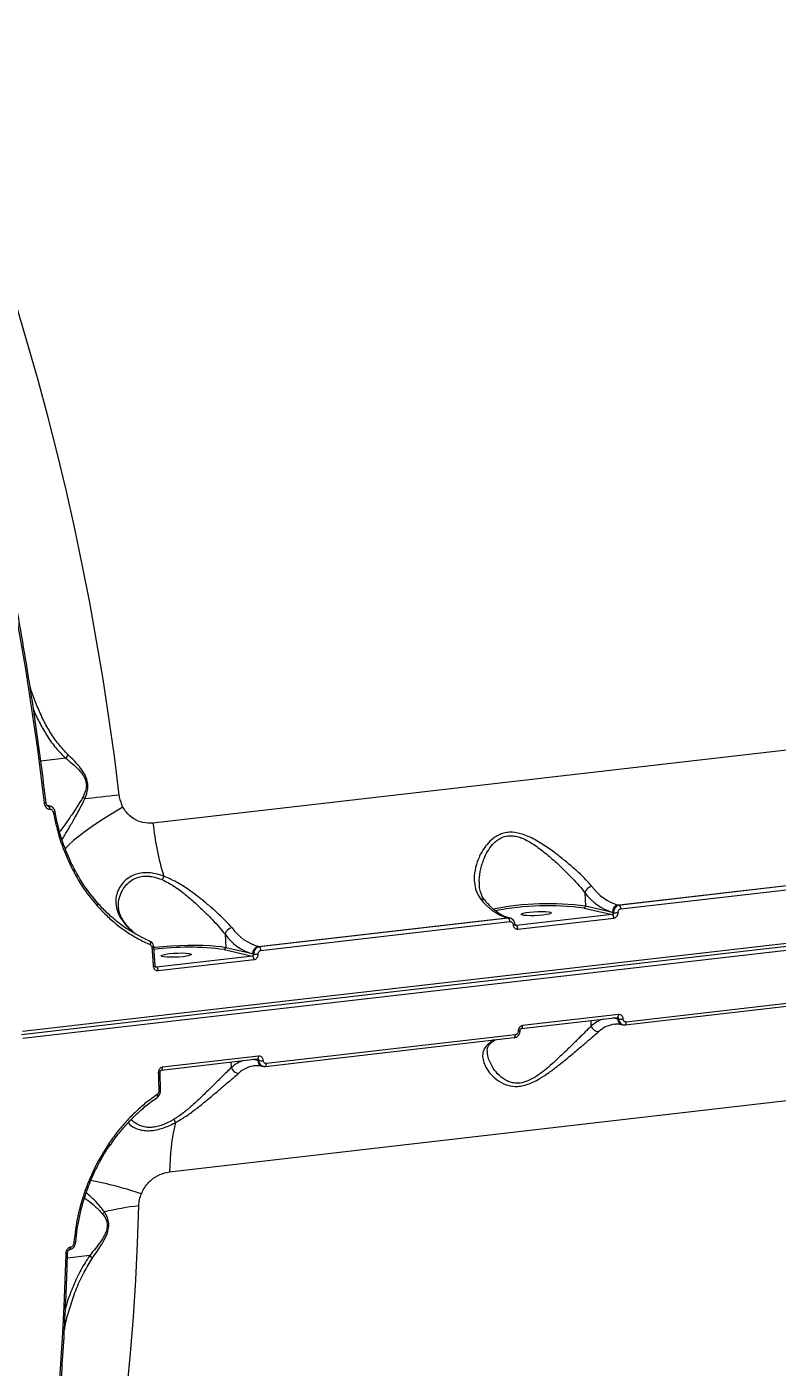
# Model space of a CAD drawing. Header units: millimetres. Extents: x -10881 to 8954, y -8695 to 5624.
# Drawn here: x 4081 to 4304.5, y -3540.2 to -3140.9 of the extents above; entities that cross this region are included whole.
import ezdxf

# ---------------------------------------------------------------- set-up
doc = ezdxf.new("R2010")
doc.units = ezdxf.units.MM
for name, color, linetype in [('DIKOM_ОБЪЕКТ', 7, 'Continuous'), ('DIKOM_РАЗМЕР_ЗОНА', 7, 'Continuous'), ('DIKOM_РАЗМЕР_ОБЪЕКТА', 7, 'Continuous')]:
    doc.layers.add(name, color=color, linetype=linetype)
doc.styles.add('style1', font='arial.ttf', dxfattribs={"width": 0.8})
doc.dimstyles.new('1-50', dxfattribs={"dimtxt": 300, "dimasz": 200, "dimexe": 100, "dimexo": 0, "dimgap": 100, "dimtad": 1, "dimtxsty": 'style1', "dimcen": 200, "dimclrd": 7, "dimclre": 7, "dimclrt": 7, "dimadec": 1, "dimazin": 2, "dimtfac": 1, "dimtmove": 0, "dimatfit": 2, "dimfxl": 0, "dimlwd": 25, "dimlwe": 18, "dimarcsym": 0})

# ---------------------------------------------------------------- blocks, each defined once
blk = doc.blocks.new('*D10')
at = {"layer": 'Defpoints', "color": 0, "transparency": 16777216}
for p in [(-7152.73, 2730.8), (7385.22, 911.28), (7385.22, -7693.77)]:
    blk.add_point(p, dxfattribs=at)
at = {"layer": 'DIKOM_РАЗМЕР_ОБЪЕКТА', "color": 7, "lineweight": 18, "transparency": 16777216}
for p, q in [((-7152.73, 2730.8), (-7152.73, -7793.77)), ((7385.22, 911.28), (7385.22, -7793.77))]:
    blk.add_line(p, q, dxfattribs=at)
at = {"layer": 'DIKOM_РАЗМЕР_ОБЪЕКТА', "color": 7, "lineweight": 25, "transparency": 16777216}
blk.add_line((-6952.73, -7693.77), (7185.22, -7693.77), dxfattribs=at)
at = {"layer": 'DIKOM_РАЗМЕР_ОБЪЕКТА', "color": 7, "transparency": 16777216}
for points in [[(-6952.73, -7660.43), (-6952.73, -7727.1), (-7152.73, -7693.77)], [(7185.22, -7660.43), (7185.22, -7727.1), (7385.22, -7693.77)]]:
    blk.add_solid(points, dxfattribs=at)
at = {"layer": 'DIKOM_РАЗМЕР_ОБЪЕКТА', "color": 7, "transparency": 16777216, "insert": (116.24, -7440.59), "char_height": 300, "attachment_point": 5, "style": 'style1'}
blk.add_mtext('14500', dxfattribs=at)
blk = doc.blocks.new('*D12')
at = {"layer": 'Defpoints', "color": 0, "transparency": 16777216}
for p in [(-9113.32, 3014.05), (8954.2, 2756.48), (8954.2, -8594.51)]:
    blk.add_point(p, dxfattribs=at)
at = {"layer": 'DIKOM_РАЗМЕР_ЗОНА', "color": 7, "lineweight": 18, "transparency": 16777216}
for p, q in [((-9113.32, 3014.05), (-9113.32, -8694.51)), ((8954.2, 2756.48), (8954.2, -8694.51))]:
    blk.add_line(p, q, dxfattribs=at)
at = {"layer": 'DIKOM_РАЗМЕР_ЗОНА', "color": 7, "lineweight": 25, "transparency": 16777216}
blk.add_line((-8913.32, -8594.51), (8754.2, -8594.51), dxfattribs=at)
at = {"layer": 'DIKOM_РАЗМЕР_ЗОНА', "color": 7, "transparency": 16777216}
for points in [[(-8913.32, -8561.18), (-8913.32, -8627.85), (-9113.32, -8594.51)], [(8754.2, -8561.18), (8754.2, -8627.85), (8954.2, -8594.51)]]:
    blk.add_solid(points, dxfattribs=at)
at = {"layer": 'DIKOM_РАЗМЕР_ЗОНА', "color": 7, "transparency": 16777216, "insert": (-79.56, -8341.34), "char_height": 300, "attachment_point": 5, "style": 'style1'}
blk.add_mtext('18000', dxfattribs=at)

msp = doc.modelspace()

# ---------------------------------------------------------------- linework, layer by layer
at = {"layer": 'DIKOM_ОБЪЕКТ', "color": 7, "linetype": 'Continuous', "lineweight": 15}
for p, q in [((4431.279, -3342.02), (4118.563, -3378.115)), ((4092.581, -3358.812), (4085.146, -3359.67)), ((4087.275, -3372.986), (4087.191, -3372.995)), ((4087.739, -3373.934), (4087.823, -3373.924)), ((4079.384, -3441.12), (4511.825, -3391.205)), ((4512.157, -3390.311), (4079.716, -3440.227)), ((4079.81, -3442.21), (4512.252, -3392.295)), ((4257.162, -3402.527), (4331.32, -3393.967)), ((4331.615, -3394.034), (4257.457, -3402.594)), ((4257.948, -3403.645), (4332.107, -3395.085)), ((4247.241, -3398.868), (4247.432, -3402.876)), ((4255.383, -3405.335), (4226.792, -3408.635)), ((4247.009, -3403.422), (4255.383, -3405.335)), ((4255.469, -3404.712), (4247.432, -3402.876)), ((4255.782, -3404.783), (4255.469, -3404.712)), ((4257.457, -3402.594), (4257.162, -3402.527)), ((4110.078, -3407.68), (4110.059, -3407.655)), ((4149.945, -3414.902), (4224.104, -3406.343)), ((4224.398, -3406.41), (4150.24, -3414.97)), ((4150.731, -3416.021), (4224.89, -3407.461)), ((4224.104, -3406.343), (4224.398, -3406.41)), ((4224.939, -3406.439), (4224.643, -3406.372)), ((4226.792, -3408.635), (4226.579, -3408.587)), ((4226.792, -3408.635), (4226.655, -3408.625)), ((4227.283, -3409.692), (4255.875, -3406.392)), ((4140.024, -3411.244), (4140.215, -3415.252)), ((4119.184, -3420.601), (4118.807, -3415.015)), ((4148.166, -3417.711), (4119.575, -3421.011)), ((4139.792, -3415.798), (4148.166, -3417.711)), ((4148.252, -3417.087), (4140.215, -3415.252)), ((4148.565, -3417.159), (4148.252, -3417.087)), ((4150.24, -3414.97), (4149.945, -3414.902)), ((4119.575, -3421.011), (4119.362, -3420.962)), ((4119.575, -3421.011), (4119.438, -3421.001)), ((4120.066, -3422.068), (4148.658, -3418.768)), ((4259.219, -3438.217), (4333.378, -3429.657)), ((4333.711, -3428.806), (4259.553, -3437.366)), ((4228.319, -3439.311), (4256.91, -3436.011)), ((4257.243, -3435.154), (4228.652, -3438.454)), ((4249.129, -3438.545), (4249.052, -3436.918)), ((4255.9, -3436.128), (4256.976, -3436.373)), ((4256.976, -3436.373), (4257.288, -3436.445)), ((4258.317, -3438.117), (4258.613, -3438.184)), ((4152.002, -3450.593), (4226.161, -3442.033)), ((4226.494, -3441.182), (4152.336, -3449.742)), ((4259.152, -3438.213), (4259.219, -3438.217)), ((4123.506, -3482.009), (4436.223, -3445.914)), ((4121.102, -3451.687), (4149.693, -3448.387)), ((4150.026, -3447.53), (4121.435, -3450.83)), ((4141.912, -3450.921), (4141.835, -3449.294)), ((4148.683, -3448.503), (4149.759, -3448.749)), ((4149.759, -3448.749), (4150.071, -3448.82)), ((4120.844, -3457.83), (4120.693, -3452.296)), ((4151.101, -3450.493), (4151.396, -3450.56)), ((4151.935, -3450.589), (4152.002, -3450.593)), ((4119.704, -3459.931), (4120, -3459.722)), ((4119.934, -3459.619), (4119.94, -3459.615)), ((4105.661, -3474.126), (4105.663, -3474.124)), ((4093.608, -3505.197), (4093.686, -3505.188)), ((4094.02, -3504.451), (4093.942, -3504.46)), ((4095.562, -3502.89), (4095.562, -3502.896)), ((4099.734, -3506.939), (4093.063, -3507.709))]:
    msp.add_line(p, q, dxfattribs=at)
at = {"layer": 'DIKOM_ОБЪЕКТ', "color": 7, "linetype": 'Continuous', "lineweight": 15, "flags": 128}
for points in [[(4108.512, -3369.761), (4107.051, -3358.204), (4105.438, -3346.68), (4103.673, -3335.197), (4101.76, -3323.768), (4099.698, -3312.404), (4097.491, -3301.113), (4095.14, -3289.908), (4092.648, -3278.798), (4090.017, -3267.794), (4087.248, -3256.905), (4084.346, -3246.143), (4081.312, -3235.517), (4078.15, -3225.038)], [(4076.394, -3308.574), (4077.843, -3316.436), (4079.229, -3324.327), (4080.549, -3332.245), (4081.805, -3340.187), (4082.995, -3348.15), (4084.119, -3356.131), (4085.177, -3364.127), (4086.167, -3372.135)], [(4108.512, -3369.761), (4107.108, -3369.923), (4105.735, -3370.08), (4104.392, -3370.234), (4103.084, -3370.383), (4101.811, -3370.527), (4100.576, -3370.666), (4099.381, -3370.8), (4098.228, -3370.929)], [(4087.195, -3372.995), (4087.255, -3372.998), (4087.382, -3373.065), (4087.503, -3373.205), (4087.608, -3373.408), (4087.689, -3373.658), (4087.739, -3373.934)], [(4087.274, -3372.986), (4087.339, -3372.989), (4087.466, -3373.055), (4087.587, -3373.195), (4087.692, -3373.398), (4087.773, -3373.648), (4087.823, -3373.924)], [(4109.62, -3373.345), (4106.572, -3375.16), (4103.726, -3376.938), (4101.109, -3378.66), (4098.748, -3380.31), (4096.666, -3381.872), (4094.883, -3383.33), (4093.417, -3384.669), (4092.404, -3385.735)], [(4094.129, -3389.838), (4094.186, -3389.85), (4094.212, -3389.877), (4094.207, -3389.919), (4094.169, -3389.974), (4094.102, -3390.041), (4094.006, -3390.118), (4093.886, -3390.2), (4093.745, -3390.286)], [(4102.127, -3401.993), (4102.192, -3402.016), (4102.23, -3402.063), (4102.241, -3402.133), (4102.224, -3402.224), (4102.18, -3402.331), (4102.11, -3402.451), (4102.017, -3402.581), (4101.905, -3402.714)], [(4230.703, -3404.613), (4231.917, -3404.501), (4233.196, -3404.435), (4234.436, -3404.421), (4235.536, -3404.46), (4236.407, -3404.548), (4236.979, -3404.678), (4237.205, -3404.841), (4237.068, -3405.022), (4236.578, -3405.208), (4235.774, -3405.382), (4234.723, -3405.531), (4233.509, -3405.644), (4232.23, -3405.709), (4230.991, -3405.724), (4229.891, -3405.685), (4229.019, -3405.597), (4228.447, -3405.466), (4228.221, -3405.304), (4228.358, -3405.123), (4228.849, -3404.937), (4229.652, -3404.763), (4230.703, -3404.613)], [(4224.643, -3406.372), (4224.454, -3406.34), (4224.104, -3406.343)], [(4117.619, -3413.326), (4117.693, -3413.36), (4117.751, -3413.427), (4117.792, -3413.524), (4117.813, -3413.647), (4117.814, -3413.792), (4117.795, -3413.954), (4117.757, -3414.126), (4117.7, -3414.304)], [(4118.253, -3415.137), (4118.302, -3415.836), (4118.351, -3416.535), (4118.399, -3417.234), (4118.446, -3417.934), (4118.493, -3418.633), (4118.54, -3419.332), (4118.586, -3420.031), (4118.631, -3420.729)], [(4140.215, -3415.252), (4138.952, -3415.02), (4137.388, -3414.831), (4135.558, -3414.69), (4133.502, -3414.599), (4131.267, -3414.561), (4128.903, -3414.576), (4126.462, -3414.645), (4123.999, -3414.765), (4121.568, -3414.934), (4119.225, -3415.148), (4118.671, -3415.206)], [(4123.486, -3416.989), (4124.7, -3416.877), (4125.979, -3416.811), (4127.219, -3416.797), (4128.319, -3416.835), (4129.19, -3416.923), (4129.762, -3417.054), (4129.988, -3417.217), (4129.851, -3417.398), (4129.361, -3417.583), (4128.557, -3417.758), (4127.506, -3417.907), (4126.292, -3418.019), (4125.013, -3418.085), (4123.774, -3418.099), (4122.674, -3418.061), (4121.803, -3417.973), (4121.23, -3417.842), (4121.004, -3417.68), (4121.141, -3417.498), (4121.632, -3417.313), (4122.435, -3417.138), (4123.486, -3416.989)], [(4256.976, -3436.373), (4255.941, -3436.2), (4255.553, -3436.168)], [(4256.91, -3436.011), (4256.927, -3436.008), (4257.006, -3435.973), (4257.078, -3435.903), (4257.139, -3435.8), (4257.188, -3435.669), (4257.222, -3435.513), (4257.241, -3435.339), (4257.243, -3435.154)], [(4259.219, -3438.217), (4259.236, -3438.215), (4259.315, -3438.18), (4259.387, -3438.11), (4259.448, -3438.008), (4259.497, -3437.878), (4259.531, -3437.723), (4259.55, -3437.55), (4259.553, -3437.366)], [(4226.161, -3442.033), (4226.177, -3442.03), (4226.256, -3441.996), (4226.328, -3441.926), (4226.389, -3441.824), (4226.438, -3441.693), (4226.473, -3441.539), (4226.492, -3441.366), (4226.494, -3441.182)], [(4228.314, -3439.312), (4228.335, -3439.309), (4228.415, -3439.273), (4228.487, -3439.203), (4228.548, -3439.1), (4228.597, -3438.969), (4228.631, -3438.813), (4228.65, -3438.64), (4228.652, -3438.454)], [(4149.759, -3448.749), (4148.724, -3448.576), (4148.336, -3448.543)], [(4149.693, -3448.387), (4149.71, -3448.384), (4149.789, -3448.349), (4149.861, -3448.279), (4149.922, -3448.176), (4149.971, -3448.044), (4150.005, -3447.889), (4150.024, -3447.715), (4150.026, -3447.53)], [(4152.002, -3450.593), (4152.019, -3450.59), (4152.098, -3450.555), (4152.17, -3450.486), (4152.231, -3450.384), (4152.28, -3450.253), (4152.314, -3450.099), (4152.333, -3449.926), (4152.336, -3449.742)], [(4120.141, -3452.466), (4120.162, -3453.16), (4120.182, -3453.853), (4120.202, -3454.546), (4120.221, -3455.238), (4120.24, -3455.931), (4120.258, -3456.623), (4120.276, -3457.316), (4120.293, -3458.008)], [(4121.098, -3451.687), (4121.119, -3451.684), (4121.198, -3451.649), (4121.27, -3451.579), (4121.331, -3451.476), (4121.38, -3451.344), (4121.414, -3451.189), (4121.433, -3451.015), (4121.435, -3450.83)], [(4119.94, -3459.615), (4119.949, -3459.608), (4119.982, -3459.555), (4119.994, -3459.474), (4119.983, -3459.368), (4119.95, -3459.241), (4119.897, -3459.098), (4119.825, -3458.944)], [(4080.958, -3676.679), (4084.007, -3668.855), (4086.924, -3660.773), (4089.708, -3652.442), (4092.355, -3643.869), (4094.863, -3635.063), (4097.23, -3626.03), (4099.454, -3616.781), (4101.532, -3607.322), (4103.463, -3597.664), (4105.244, -3587.815), (4106.875, -3577.784), (4108.353, -3567.581), (4109.677, -3557.215), (4110.847, -3546.696), (4111.86, -3536.033), (4112.716, -3525.237), (4113.414, -3514.317), (4113.954, -3503.284), (4114.335, -3492.148)], [(4093.608, -3505.197), (4093.658, -3505.184), (4093.769, -3505.097), (4093.858, -3504.939), (4093.917, -3504.72), (4093.942, -3504.46)], [(4093.686, -3505.188), (4093.736, -3505.175), (4093.847, -3505.088), (4093.936, -3504.93), (4093.995, -3504.711), (4094.02, -3504.451)], [(4095.562, -3502.896), (4095.548, -3502.929), (4095.5, -3502.97), (4095.419, -3503.005), (4095.308, -3503.033), (4095.172, -3503.054), (4095.014, -3503.066)], [(4092.552, -3506.518), (4092.305, -3514.366), (4091.985, -3522.17), (4091.595, -3529.927), (4091.132, -3537.632), (4090.599, -3545.285), (4089.994, -3552.88), (4089.319, -3560.416), (4088.573, -3567.89)], [(4093.104, -3506.283), (4093.096, -3506.316), (4093.053, -3506.368), (4092.973, -3506.416), (4092.86, -3506.458), (4092.718, -3506.492), (4092.552, -3506.518)]]:
    msp.add_lwpolyline(points, dxfattribs=at)
at = {"layer": 'DIKOM_ОБЪЕКТ', "color": 7, "linetype": 'Continuous', "lineweight": 15}
for centre, radius, start, end in [((4090.461, -3356.795), 2.926, 316.42473, 341.86318), ((4087.841, -3385.231), 13.202, 94.84117, 97.28441), ((4095.865, -3373.479), 3.476, 47.17959, 59.61876), ((4088.312, -3370.996), 4.168, 278.65489, 286.41592), ((4204.744, -3368.95), 86.667, 186.07081, 196.74817), ((4113.882, -3392.159), 8.067, 339.09937, 347.35884), ((4249.658, -3399.418), 2.479, 97.70691, 167.19347), ((4261.535, -3388.069), 15.105, 216.0673, 253.17049), ((4216.5, -3402.125), 1.368, 42.28003, 99.81129), ((4228.477, -3391.885), 15.105, 216.0673, 253.17049), ((4236.315, -3487.229), 85.083, 82.49221, 101.11955), ((4260.061, -3389.531), 15.86, 216.0673, 253.17049), ((4236.227, -3485.5), 82.782, 82.51615, 100.93842), ((4246.921, -3402.917), 0.513, 279.89732, 4.57321), ((4254.703, -3406.294), 1.175, 355.21162, 54.68796), ((4257.515, -3404.548), 2.052, 99.89732, 184.57321), ((4256.256, -3398.087), 6.713, 265.94668, 277.39035), ((4256.781, -3403.55), 1.171, 355.35069, 54.76163), ((4109.188, -3408.338), 1.107, 38.10439, 70.72979), ((4142.441, -3411.794), 2.479, 97.70691, 167.19347), ((4154.318, -3400.445), 15.105, 216.0673, 253.17049), ((4223.723, -3407.366), 1.171, 355.35069, 54.76163), ((4225.876, -3407.212), 1.142, 268.61052, 297.42104), ((4226.112, -3409.594), 1.175, 355.21162, 54.68796), ((4152.844, -3401.907), 15.86, 216.0673, 253.17049), ((4118.269, -3413.884), 1.253, 269.26563, 295.42522), ((4129.172, -3494.194), 79.112, 82.28578, 97.54038), ((4139.704, -3415.293), 0.513, 279.89732, 4.57321), ((4147.487, -3418.67), 1.175, 355.21162, 54.68796), ((4150.298, -3416.924), 2.052, 99.89732, 184.57321), ((4149.039, -3410.463), 6.713, 265.94668, 277.39035), ((4149.564, -3415.926), 1.171, 355.35069, 54.76163), ((4118.662, -3419.606), 1.124, 268.44658, 297.72737), ((4118.895, -3421.97), 1.175, 355.21162, 54.68796), ((4255.683, -3445.881), 9.837, 107.34664, 131.77943), ((4257.316, -3446.696), 8.787, 97.6039, 132.46608), ((4258.8, -3436.358), 1.824, 180.48946, 254.66591), ((4258.069, -3432.413), 4.107, 259.03356, 277.84189), ((4227.425, -3439.324), 0.77, 265.02374, 309.0062), ((4251.246, -3438.043), 2.176, 193.34976, 273.62628), ((4225.018, -3451.654), 10.145, 118.26855, 131.2754), ((4218.161, -3442.494), 1.545, 276.10493, 310.2635), ((4148.466, -3458.256), 9.837, 107.34664, 131.77943), ((4151.583, -3448.733), 1.824, 180.48946, 254.66591), ((4150.852, -3444.789), 4.107, 259.03356, 277.84189), ((4120.21, -3451.712), 0.757, 264.75589, 309.55815), ((4144.029, -3450.418), 2.176, 193.34976, 273.62628), ((4150.099, -3459.072), 8.787, 97.6039, 132.46608), ((4120.365, -3457.287), 0.725, 264.2863, 311.39125), ((4190.27, -3482.474), 66.765, 166.88644, 179.60104), ((4114.225, -3471.75), 11.875, 21.86778, 26.93445), ((4104.851, -3474.565), 0.924, 28.51949, 62.01805), ((4074.108, -3613.657), 131.675, 71.86123, 78.65641), ((4098.954, -3486.15), 1.473, 246.7027, 266.52357), ((4101.779, -3492.254), 2.863, 307.5841, 323.53365), ((4122.97, -3571.122), 79.445, 96.24021, 103.75454)]:
    msp.add_arc(centre, radius, start, end, dxfattribs=at)
for points, knots in [([(4086.727, -3372.076), (4086.484, -3370.071), (4085.778, -3364.255), (4084.505, -3354.646), (4082.865, -3343.267), (4081.09, -3331.927), (4079.215, -3320.835), (4077.809, -3313.072), (4077.055, -3309.067), (4076.967, -3308.599)], [0, 0, 0, 0, 0.0939969, 0.2725895, 0.4511864, 0.6297838, 0.808382, 0.9775831, 1, 1, 1, 1]), ([(4093.242, -3357.706), (4092.288, -3356.71), (4090.371, -3354.708), (4087.979, -3351.204), (4085.858, -3347.428), (4083.762, -3342.677), (4082.405, -3339.161), (4081.847, -3336.914), (4081.846, -3336.909)], [0, 0, 0, 0, 0.17613417, 0.35421963, 0.53673083, 0.72023245, 0.99949178, 1, 1, 1, 1]), ([(4082.981, -3344.235), (4083.018, -3344.339), (4083.541, -3345.816), (4084.893, -3348.47), (4087.012, -3352.225), (4089.515, -3355.754), (4091.559, -3357.793), (4092.581, -3358.812)], [0, 0, 0, 0, 0.0181609, 0.2602851, 0.5023509, 0.7512718, 1, 1, 1, 1]), ([(4098.228, -3370.929), (4098.507, -3370.222), (4098.994, -3368.991), (4099.249, -3366.946), (4098.928, -3364.973), (4097.992, -3363.038), (4096.66, -3361.244), (4095.017, -3359.427), (4093.874, -3358.319), (4093.242, -3357.706)], [0, 0, 0, 0, 0.1491214, 0.259638, 0.3716709, 0.4987894, 0.6508245, 0.8069667, 1, 1, 1, 1]), ([(4092.581, -3358.812), (4093.245, -3359.343), (4094.424, -3360.285), (4096.134, -3361.86), (4097.513, -3363.409), (4098.434, -3365.038), (4098.689, -3366.241), (4098.722, -3367.35), (4098.472, -3368.777), (4097.936, -3369.853), (4097.623, -3370.48)], [0, 0, 0, 0, 0.2010652, 0.3566018, 0.5148984, 0.6384673, 0.7217527, 0.7449361, 0.8512565, 1, 1, 1, 1]), ([(4109.62, -3373.345), (4109.213, -3372.393), (4108.762, -3371.342), (4108.555, -3370.099), (4108.526, -3369.876), (4108.512, -3369.761)], [0, 0, 0, 0, 0.8217569, 0.9078664, 1, 1, 1, 1]), ([(4086.167, -3372.135), (4086.217, -3372.386), (4086.31, -3372.861), (4086.649, -3373.427), (4087.039, -3373.779), (4087.411, -3373.941), (4087.64, -3373.936), (4087.739, -3373.934)], [0, 0, 0, 0, 0.279175, 0.5294196, 0.7216381, 0.8794287, 1, 1, 1, 1]), ([(4087.205, -3372.995), (4087.202, -3372.994), (4087.196, -3372.993), (4087.151, -3372.97), (4087.072, -3372.905), (4086.962, -3372.773), (4086.833, -3372.533), (4086.749, -3372.281), (4086.735, -3372.111), (4086.732, -3372.076)], [0, 0, 0, 0, 0.0680116, 0.1447303, 0.2541161, 0.3851051, 0.599923, 0.9166785, 1, 1, 1, 1]), ([(4089.476, -3374.997), (4089.463, -3374.907), (4089.403, -3374.503), (4089.101, -3373.897), (4088.562, -3373.313), (4087.96, -3373.026), (4087.506, -3372.928), (4087.293, -3372.99), (4087.275, -3372.995)], [0, 0, 0, 0, 0.0814447, 0.3696052, 0.5976316, 0.7964552, 0.9827405, 1, 1, 1, 1]), ([(4087.823, -3373.924), (4087.879, -3373.923), (4088.025, -3373.918), (4088.276, -3374.012), (4088.563, -3374.247), (4088.815, -3374.628), (4088.897, -3374.952), (4088.939, -3375.117)], [0, 0, 0, 0, 0.1010885, 0.2613491, 0.4607039, 0.7265488, 1, 1, 1, 1]), ([(4097.623, -3370.48), (4097.085, -3371.399), (4095.999, -3373.253), (4094.22, -3375.856), (4092.43, -3378.445), (4091.353, -3379.91), (4090.81, -3380.649)], [0, 0, 0, 0, 0.2193074, 0.4421998, 0.7185089, 1, 1, 1, 1]), ([(4091.453, -3383.052), (4091.729, -3382.613), (4092.384, -3381.572), (4093.706, -3379.296), (4095.244, -3376.603), (4096.819, -3373.821), (4097.756, -3371.898), (4098.228, -3370.929)], [0, 0, 0, 0, 0.1690399, 0.4003487, 0.636764, 0.8170625, 1, 1, 1, 1]), ([(4118.563, -3378.115), (4117.558, -3378.133), (4115.566, -3378.168), (4112.764, -3376.95), (4110.756, -3375.224), (4109.919, -3373.84), (4109.62, -3373.345)], [0, 0, 0, 0, 0.2885643, 0.5716288, 0.8470383, 1, 1, 1, 1]), ([(4088.939, -3375.117), (4089.484, -3377.711), (4090.586, -3382.964), (4092.684, -3387.826), (4093.745, -3390.286)], [0, 0, 0, 0, 0.4938716, 1, 1, 1, 1]), ([(4094.129, -3389.838), (4093.111, -3387.491), (4091.052, -3382.738), (4089.967, -3377.598), (4089.418, -3374.996)], [0, 0, 0, 0, 0.4938176, 1, 1, 1, 1]), ([(4249.326, -3396.962), (4248.754, -3396.307), (4247.611, -3394.998), (4245.356, -3392.832), (4242.85, -3390.598), (4239.916, -3388.182), (4236.575, -3385.646), (4232.838, -3383.237), (4229.126, -3381.442), (4226.047, -3380.765), (4223.825, -3380.894), (4222.213, -3381.31), (4220.735, -3382.047), (4219.139, -3383.234), (4217.595, -3384.923), (4216.011, -3387.431), (4214.777, -3390.448), (4214.187, -3393.651), (4214.301, -3396.505), (4214.94, -3398.875), (4215.849, -3400.178), (4216.267, -3400.777)], [0, 0, 0, 0, 0.0554761, 0.1110246, 0.1664977, 0.2220062, 0.2900237, 0.3579634, 0.4226761, 0.4774073, 0.5052471, 0.5330944, 0.5627101, 0.5923749, 0.64043, 0.6885816, 0.7603261, 0.8320617, 0.8910003, 0.9498671, 1, 1, 1, 1]), ([(4215.841, -3396.258), (4215.809, -3395.88), (4215.683, -3394.418), (4216.146, -3391.672), (4217.134, -3388.592), (4218.512, -3386.005), (4219.843, -3384.278), (4221.262, -3383.053), (4222.806, -3382.171), (4224.314, -3381.843), (4225.815, -3381.875), (4227.054, -3382.082), (4229.28, -3382.843), (4232.155, -3384.498), (4235.519, -3387.052), (4238.552, -3389.702), (4241.237, -3392.245), (4243.527, -3394.564), (4245.618, -3396.824), (4246.695, -3398.181), (4247.241, -3398.868)], [0, 0, 0, 0, 0.02943185, 0.11361499, 0.2000139, 0.25534448, 0.311802, 0.34464141, 0.37836241, 0.42663071, 0.43948888, 0.46960556, 0.50072522, 0.57507444, 0.65428338, 0.73566922, 0.8013298, 0.86813356, 0.93314759, 1, 1, 1, 1]), ([(4102.127, -3401.993), (4100.615, -3400.159), (4097.554, -3396.449), (4095.279, -3392.059), (4094.129, -3389.838)], [0, 0, 0, 0, 0.4941653, 1, 1, 1, 1]), ([(4093.745, -3390.286), (4094.89, -3392.505), (4097.206, -3396.994), (4100.326, -3400.793), (4101.905, -3402.714)], [0, 0, 0, 0, 0.4941711, 1, 1, 1, 1]), ([(4121.753, -3393.924), (4121.096, -3393.708), (4119.766, -3393.271), (4117.781, -3392.913), (4115.834, -3392.85), (4113.547, -3393.202), (4111.432, -3394.181), (4109.704, -3395.675), (4108.464, -3397.356), (4107.639, -3399.354), (4107.362, -3401.569), (4107.693, -3403.814), (4108.468, -3405.729), (4109.256, -3406.864), (4109.553, -3407.293)], [0, 0, 0, 0, 0.0603688, 0.1220455, 0.1825855, 0.245203, 0.3548646, 0.4358129, 0.5191047, 0.6213418, 0.7266004, 0.8297211, 0.9355795, 1, 1, 1, 1]), ([(4108.327, -3403.099), (4108.312, -3402.997), (4108.184, -3402.148), (4108.466, -3400.526), (4109.163, -3398.492), (4110.315, -3396.745), (4111.886, -3395.211), (4113.806, -3394.218), (4115.83, -3393.864), (4117.018, -3393.892), (4118.268, -3394.047), (4119.582, -3394.33), (4120.801, -3394.799), (4121.418, -3395.037)], [0, 0, 0, 0, 0.0193227, 0.1603942, 0.3051756, 0.4153938, 0.528437, 0.6746083, 0.74896, 0.8259982, 0.8370812, 0.9174229, 1, 1, 1, 1]), ([(4142.109, -3409.337), (4141.537, -3408.683), (4140.394, -3407.373), (4138.139, -3405.208), (4135.633, -3402.974), (4132.7, -3400.554), (4129.356, -3398.035), (4125.656, -3395.58), (4123.024, -3394.463), (4121.753, -3393.924)], [0, 0, 0, 0, 0.1316586, 0.2634888, 0.3951402, 0.5268756, 0.688298, 0.8495356, 1, 1, 1, 1]), ([(4121.418, -3395.037), (4122.569, -3395.621), (4124.972, -3396.841), (4128.299, -3399.442), (4131.336, -3402.074), (4134.02, -3404.622), (4136.31, -3406.939), (4138.401, -3409.2), (4139.478, -3410.556), (4140.024, -3411.244)], [0, 0, 0, 0, 0.1463761, 0.3054972, 0.4689915, 0.6008956, 0.7350963, 0.8657016, 1, 1, 1, 1]), ([(4217.542, -3401.195), (4217.434, -3401.075), (4217, -3400.597), (4216.48, -3399.604), (4216.001, -3398.169), (4215.779, -3397.031), (4215.791, -3396.358), (4215.793, -3396.275)], [0, 0, 0, 0, 0.0913712, 0.3652844, 0.6562603, 0.9574091, 1, 1, 1, 1]), ([(4117.619, -3413.326), (4115.369, -3412.22), (4111.964, -3410.546), (4107.805, -3407.461), (4104.825, -3404.888), (4103.017, -3402.948), (4102.127, -3401.993)], [0, 0, 0, 0, 0.39516921, 0.59792265, 0.80216886, 1, 1, 1, 1]), ([(4224.643, -3406.372), (4224.418, -3406.313), (4223.735, -3406.137), (4222.555, -3405.626), (4221.103, -3404.723), (4219.649, -3403.528), (4218.451, -3402.32), (4217.745, -3401.482), (4217.515, -3401.209)], [0, 0, 0, 0, 0.1024857, 0.3106736, 0.5124602, 0.7099156, 0.9056894, 1, 1, 1, 1]), ([(4101.905, -3402.714), (4102.812, -3403.69), (4104.622, -3405.638), (4107.595, -3408.231), (4110.76, -3410.568), (4114.124, -3412.64), (4116.505, -3413.748), (4117.7, -3414.304)], [0, 0, 0, 0, 0.1978344, 0.3948167, 0.593168, 0.7958375, 1, 1, 1, 1]), ([(4110.102, -3407.664), (4109.954, -3407.477), (4109.461, -3406.856), (4108.914, -3405.771), (4108.428, -3404.427), (4108.344, -3403.535), (4108.302, -3403.091)], [0, 0, 0, 0, 0.12372808, 0.41023762, 0.70669028, 1, 1, 1, 1]), ([(4255.782, -3404.783), (4255.782, -3404.84), (4255.783, -3404.954), (4255.721, -3405.112), (4255.618, -3405.239), (4255.498, -3405.313), (4255.415, -3405.329), (4255.383, -3405.335)], [0, 0, 0, 0, 0.2154741, 0.4306477, 0.6453485, 0.8595852, 1, 1, 1, 1]), ([(4257.457, -3402.594), (4257.326, -3402.619), (4256.996, -3402.681), (4256.507, -3402.976), (4256.078, -3403.477), (4255.803, -3404.107), (4255.789, -3404.558), (4255.782, -3404.783)], [0, 0, 0, 0, 0.1407273, 0.3554498, 0.5702908, 0.7851571, 1, 1, 1, 1]), ([(4255.875, -3406.392), (4255.973, -3406.374), (4256.22, -3406.327), (4256.586, -3406.104), (4256.905, -3405.727), (4257.108, -3405.253), (4257.116, -3404.914), (4257.12, -3404.744)], [0, 0, 0, 0, 0.1406201, 0.3550994, 0.5698681, 0.7848826, 1, 1, 1, 1]), ([(4257.12, -3404.744), (4257.122, -3404.631), (4257.128, -3404.405), (4257.262, -3404.088), (4257.474, -3403.837), (4257.718, -3403.689), (4257.883, -3403.658), (4257.948, -3403.645)], [0, 0, 0, 0, 0.2151387, 0.4301737, 0.6449794, 0.8594762, 1, 1, 1, 1]), ([(4109.553, -3407.293), (4110.408, -3408.397), (4111.482, -3409.784), (4112.616, -3410.588), (4112.848, -3410.752)], [0, 0, 0, 0, 0.79556183, 1, 1, 1, 1]), ([(4112.848, -3410.752), (4112.429, -3410.351), (4111.564, -3409.521), (4110.63, -3408.446), (4110.134, -3407.734), (4110.074, -3407.647)], [0, 0, 0, 0, 0.4518747, 0.9330733, 1, 1, 1, 1]), ([(4225.021, -3406.465), (4225.012, -3406.461), (4224.823, -3406.368), (4224.606, -3406.389), (4224.398, -3406.41)], [0, 0, 0, 0, 0.0438712, 1, 1, 1, 1]), ([(4224.89, -3407.461), (4224.991, -3407.46), (4225.193, -3407.459), (4225.472, -3407.6), (4225.69, -3407.829), (4225.816, -3408.097), (4225.839, -3408.281), (4225.848, -3408.354)], [0, 0, 0, 0, 0.21424, 0.428583, 0.6431735, 0.858082, 1, 1, 1, 1]), ([(4226.384, -3408.228), (4226.356, -3408.005), (4226.296, -3407.521), (4225.875, -3406.935), (4225.414, -3406.563), (4225.106, -3406.509), (4225.019, -3406.494)], [0, 0, 0, 0, 0.2765838, 0.6021572, 0.8887877, 1, 1, 1, 1]), ([(4225.848, -3408.354), (4225.862, -3408.463), (4225.896, -3408.739), (4226.084, -3409.14), (4226.411, -3409.484), (4226.828, -3409.695), (4227.132, -3409.693), (4227.283, -3409.692)], [0, 0, 0, 0, 0.1418471, 0.3567284, 0.5713333, 0.7857186, 1, 1, 1, 1]), ([(4226.655, -3408.618), (4226.637, -3408.616), (4226.589, -3408.611), (4226.504, -3408.538), (4226.431, -3408.392), (4226.399, -3408.285), (4226.402, -3408.227), (4226.402, -3408.226)], [0, 0, 0, 0, 0.2166782, 0.5703129, 0.7842585, 0.9982153, 1, 1, 1, 1]), ([(4118.79, -3415.018), (4118.761, -3414.797), (4118.698, -3414.314), (4118.277, -3413.717), (4117.791, -3413.371), (4117.478, -3413.274), (4117.379, -3413.244)], [0, 0, 0, 0, 0.2699611, 0.5907787, 0.8712179, 1, 1, 1, 1]), ([(4117.7, -3414.304), (4117.79, -3414.354), (4117.969, -3414.456), (4118.158, -3414.724), (4118.237, -3414.966), (4118.25, -3415.107), (4118.253, -3415.137)], [0, 0, 0, 0, 0.3056925, 0.6116133, 0.9180226, 1, 1, 1, 1]), ([(4148.565, -3417.159), (4148.565, -3417.216), (4148.566, -3417.329), (4148.504, -3417.488), (4148.401, -3417.614), (4148.281, -3417.689), (4148.198, -3417.704), (4148.166, -3417.711)], [0, 0, 0, 0, 0.2154741, 0.4306477, 0.6453485, 0.8595852, 1, 1, 1, 1]), ([(4150.24, -3414.97), (4150.109, -3414.994), (4149.779, -3415.057), (4149.29, -3415.352), (4148.861, -3415.853), (4148.586, -3416.483), (4148.572, -3416.933), (4148.565, -3417.159)], [0, 0, 0, 0, 0.1407273, 0.3554498, 0.5702908, 0.7851571, 1, 1, 1, 1]), ([(4148.658, -3418.768), (4148.756, -3418.749), (4149.003, -3418.702), (4149.369, -3418.48), (4149.688, -3418.103), (4149.891, -3417.629), (4149.899, -3417.289), (4149.903, -3417.12)], [0, 0, 0, 0, 0.1406201, 0.3550994, 0.5698681, 0.7848826, 1, 1, 1, 1]), ([(4149.903, -3417.12), (4149.905, -3417.007), (4149.911, -3416.78), (4150.045, -3416.464), (4150.257, -3416.213), (4150.501, -3416.065), (4150.666, -3416.033), (4150.731, -3416.021)], [0, 0, 0, 0, 0.2151387, 0.4301737, 0.6449794, 0.8594762, 1, 1, 1, 1]), ([(4118.631, -3420.729), (4118.645, -3420.839), (4118.679, -3421.115), (4118.867, -3421.516), (4119.194, -3421.86), (4119.611, -3422.071), (4119.915, -3422.069), (4120.066, -3422.068)], [0, 0, 0, 0, 0.1418471, 0.3567284, 0.5713333, 0.7857186, 1, 1, 1, 1]), ([(4119.439, -3420.994), (4119.42, -3420.992), (4119.372, -3420.986), (4119.287, -3420.913), (4119.214, -3420.767), (4119.182, -3420.661), (4119.185, -3420.602), (4119.185, -3420.602)], [0, 0, 0, 0, 0.2166782, 0.5703129, 0.7842585, 0.9982153, 1, 1, 1, 1]), ([(4256.137, -3438.022), (4256.287, -3437.995), (4256.852, -3437.894), (4257.579, -3437.966), (4258.17, -3438.087), (4258.317, -3438.117)], [0, 0, 0, 0, 0.2143107, 0.8040363, 1, 1, 1, 1]), ([(4256.909, -3436.012), (4256.913, -3436.012), (4256.941, -3436.005), (4256.958, -3436.012), (4256.972, -3436.018)], [0, 0, 0, 0, 0.1264639, 1, 1, 1, 1]), ([(4256.972, -3436.016), (4256.978, -3436.017), (4257.034, -3436.02), (4257.126, -3436.078), (4257.228, -3436.186), (4257.281, -3436.319), (4257.286, -3436.409), (4257.288, -3436.445)], [0, 0, 0, 0, 0.0326154, 0.2962315, 0.5603633, 0.8251147, 1, 1, 1, 1]), ([(4258.63, -3436.481), (4258.62, -3436.372), (4258.595, -3436.099), (4258.421, -3435.701), (4258.106, -3435.36), (4257.697, -3435.151), (4257.394, -3435.153), (4257.243, -3435.154)], [0, 0, 0, 0, 0.1418471, 0.3567284, 0.5713333, 0.7857186, 1, 1, 1, 1]), ([(4257.288, -3436.445), (4257.303, -3436.59), (4257.339, -3436.955), (4257.576, -3437.482), (4257.993, -3437.949), (4258.362, -3438.093), (4258.545, -3438.165)], [0, 0, 0, 0, 0.1814602, 0.4563504, 0.7310723, 1, 1, 1, 1]), ([(4259.553, -3437.366), (4259.452, -3437.367), (4259.251, -3437.368), (4258.978, -3437.229), (4258.768, -3437.002), (4258.653, -3436.736), (4258.636, -3436.554), (4258.63, -3436.481)], [0, 0, 0, 0, 0.21424, 0.428583, 0.6431735, 0.858082, 1, 1, 1, 1]), ([(4218.325, -3444.03), (4217.926, -3444.453), (4217.113, -3445.315), (4216.7, -3446.868), (4216.8, -3448.559), (4217.454, -3450.45), (4218.741, -3452.511), (4220.749, -3454.539), (4223.315, -3456.077), (4225.897, -3456.636), (4228.055, -3456.505), (4229.769, -3456.111), (4231.53, -3455.436), (4233.616, -3454.369), (4235.972, -3452.859), (4238.912, -3450.682), (4242.094, -3448.096), (4245.188, -3445.481), (4247.83, -3443.236), (4249.901, -3441.484), (4250.919, -3440.612), (4251.384, -3440.214)], [0, 0, 0, 0, 0.0545824, 0.1110311, 0.1659464, 0.2220128, 0.2890718, 0.3579604, 0.4226727, 0.4774036, 0.5047497, 0.5330995, 0.5623538, 0.592382, 0.6398889, 0.6885844, 0.7592835, 0.8320596, 0.8901594, 0.9498675, 1, 1, 1, 1]), ([(4249.129, -3438.545), (4248.698, -3438.974), (4247.764, -3439.904), (4245.878, -3441.756), (4243.513, -3444.091), (4240.709, -3446.841), (4237.878, -3449.515), (4235.212, -3451.805), (4233.122, -3453.36), (4231.225, -3454.476), (4229.378, -3455.288), (4227.806, -3455.602), (4226.392, -3455.59), (4225.302, -3455.416), (4223.525, -3454.758), (4221.587, -3453.317), (4219.818, -3451.127), (4218.729, -3448.922), (4218.202, -3447.215), (4218.205, -3446.361), (4218.206, -3446.102)], [0, 0, 0, 0, 0.0593354, 0.1285989, 0.1997455, 0.2839005, 0.3702706, 0.4255827, 0.4820214, 0.5148499, 0.5485596, 0.5968118, 0.6096657, 0.6397723, 0.6708816, 0.745206, 0.8243885, 0.9057472, 0.9713859, 1, 1, 1, 1]), ([(4226.159, -3442.015), (4226.346, -3441.984), (4226.758, -3441.914), (4227.312, -3441.514), (4227.734, -3440.92), (4227.926, -3440.343), (4227.895, -3440.007), (4227.887, -3439.923)], [0, 0, 0, 0, 0.1908692, 0.4220229, 0.6636595, 0.91555, 1, 1, 1, 1]), ([(4227.358, -3440.091), (4227.352, -3440.203), (4227.339, -3440.428), (4227.193, -3440.741), (4226.973, -3440.991), (4226.725, -3441.138), (4226.56, -3441.169), (4226.494, -3441.182)], [0, 0, 0, 0, 0.2151387, 0.4301737, 0.6449794, 0.8594762, 1, 1, 1, 1]), ([(4228.652, -3438.454), (4228.554, -3438.473), (4228.305, -3438.519), (4227.934, -3438.74), (4227.605, -3439.115), (4227.387, -3439.586), (4227.368, -3439.922), (4227.358, -3440.091)], [0, 0, 0, 0, 0.14062014, 0.3550994, 0.56986808, 0.78488261, 1, 1, 1, 1]), ([(4227.912, -3439.92), (4227.911, -3439.912), (4227.905, -3439.859), (4227.924, -3439.74), (4227.979, -3439.587), (4228.068, -3439.455), (4228.171, -3439.364), (4228.263, -3439.319), (4228.301, -3439.317), (4228.316, -3439.316)], [0, 0, 0, 0, 0.0278545, 0.183583, 0.344808, 0.5061098, 0.6757955, 0.8621578, 1, 1, 1, 1]), ([(4258.545, -3438.165), (4258.549, -3438.167), (4258.731, -3438.256), (4258.944, -3438.234), (4259.152, -3438.213)], [0, 0, 0, 0, 0.0204681, 1, 1, 1, 1]), ([(4218.176, -3446.102), (4218.162, -3445.936), (4218.12, -3445.438), (4218.308, -3444.803), (4218.617, -3444.182), (4219.038, -3443.802), (4219.186, -3443.668)], [0, 0, 0, 0, 0.1586378, 0.4757159, 0.8148186, 1, 1, 1, 1]), ([(4219.166, -3443.667), (4219.372, -3443.494), (4219.849, -3443.094), (4220.327, -3442.827), (4220.599, -3442.675)], [0, 0, 0, 0, 0.4319988, 1, 1, 1, 1]), ([(4149.693, -3448.388), (4149.696, -3448.387), (4149.724, -3448.381), (4149.741, -3448.388), (4149.755, -3448.394)], [0, 0, 0, 0, 0.1264639, 1, 1, 1, 1]), ([(4149.755, -3448.392), (4149.761, -3448.392), (4149.817, -3448.395), (4149.909, -3448.453), (4150.011, -3448.562), (4150.064, -3448.694), (4150.069, -3448.784), (4150.071, -3448.82)], [0, 0, 0, 0, 0.0326154, 0.2962315, 0.5603633, 0.8251147, 1, 1, 1, 1]), ([(4151.413, -3448.857), (4151.403, -3448.748), (4151.378, -3448.475), (4151.204, -3448.076), (4150.889, -3447.736), (4150.48, -3447.527), (4150.177, -3447.529), (4150.026, -3447.53)], [0, 0, 0, 0, 0.1418471, 0.3567284, 0.5713333, 0.7857186, 1, 1, 1, 1]), ([(4150.071, -3448.82), (4150.086, -3448.966), (4150.122, -3449.331), (4150.359, -3449.857), (4150.776, -3450.325), (4151.145, -3450.469), (4151.328, -3450.541)], [0, 0, 0, 0, 0.1814602, 0.4563504, 0.7310723, 1, 1, 1, 1]), ([(4152.336, -3449.742), (4152.235, -3449.742), (4152.034, -3449.744), (4151.761, -3449.604), (4151.551, -3449.377), (4151.436, -3449.112), (4151.419, -3448.929), (4151.413, -3448.857)], [0, 0, 0, 0, 0.21424, 0.428583, 0.6431735, 0.858082, 1, 1, 1, 1]), ([(4121.435, -3450.83), (4121.337, -3450.848), (4121.089, -3450.895), (4120.717, -3451.116), (4120.388, -3451.49), (4120.17, -3451.961), (4120.151, -3452.298), (4120.141, -3452.466)], [0, 0, 0, 0, 0.1406201, 0.3550994, 0.5698681, 0.7848826, 1, 1, 1, 1]), ([(4120.695, -3452.296), (4120.694, -3452.288), (4120.688, -3452.234), (4120.707, -3452.116), (4120.762, -3451.963), (4120.851, -3451.831), (4120.954, -3451.74), (4121.046, -3451.695), (4121.084, -3451.692), (4121.099, -3451.691)], [0, 0, 0, 0, 0.0278545, 0.183583, 0.344808, 0.5061098, 0.6757955, 0.8621578, 1, 1, 1, 1]), ([(4141.912, -3450.921), (4141.468, -3451.363), (4140.516, -3452.31), (4138.601, -3454.192), (4136.222, -3456.538), (4133.414, -3459.297), (4130.493, -3462.034), (4127.646, -3464.506), (4125.766, -3465.743), (4124.812, -3466.371)], [0, 0, 0, 0, 0.1227089, 0.2624621, 0.4060162, 0.5749249, 0.7482621, 0.8723682, 1, 1, 1, 1]), ([(4125.246, -3467.327), (4126.265, -3466.746), (4128.339, -3465.565), (4131.494, -3463.207), (4134.788, -3460.549), (4137.89, -3457.925), (4140.546, -3455.668), (4142.651, -3453.888), (4143.688, -3453), (4144.167, -3452.59)], [0, 0, 0, 0, 0.1260993, 0.2567281, 0.4243368, 0.5968636, 0.7352992, 0.8775694, 1, 1, 1, 1]), ([(4148.92, -3450.397), (4149.07, -3450.37), (4149.635, -3450.27), (4150.362, -3450.342), (4150.953, -3450.463), (4151.101, -3450.493)], [0, 0, 0, 0, 0.21431067, 0.8040363, 1, 1, 1, 1]), ([(4151.328, -3450.541), (4151.332, -3450.542), (4151.514, -3450.632), (4151.727, -3450.61), (4151.935, -3450.589)], [0, 0, 0, 0, 0.0204681, 1, 1, 1, 1]), ([(4120.293, -3458.008), (4120.286, -3458.12), (4120.272, -3458.344), (4120.124, -3458.657), (4119.957, -3458.848), (4119.847, -3458.928), (4119.825, -3458.944)], [0, 0, 0, 0, 0.3067236, 0.613302, 0.919473, 1, 1, 1, 1]), ([(4119.93, -3459.601), (4120.088, -3459.48), (4120.44, -3459.209), (4120.785, -3458.572), (4120.821, -3458.078), (4120.839, -3457.831)], [0, 0, 0, 0, 0.288814, 0.6446371, 1, 1, 1, 1]), ([(4119.825, -3458.944), (4118.73, -3459.73), (4116.545, -3461.299), (4113.466, -3464.006), (4110.541, -3466.974), (4107.777, -3470.21), (4106.117, -3472.567), (4105.285, -3473.749)], [0, 0, 0, 0, 0.1976813, 0.3947, 0.5930892, 0.7957984, 1, 1, 1, 1]), ([(4105.757, -3474.194), (4106.176, -3473.574), (4107.335, -3471.856), (4109.463, -3469.226), (4112.106, -3466.305), (4114.946, -3463.61), (4117.481, -3461.469), (4119.119, -3460.337), (4119.704, -3459.931)], [0, 0, 0, 0, 0.1097866, 0.3038433, 0.499046, 0.6949139, 0.890847, 1, 1, 1, 1]), ([(4111.247, -3467.321), (4111.322, -3467.455), (4111.589, -3467.932), (4112.565, -3468.634), (4113.949, -3469.296), (4115.554, -3469.677), (4117.201, -3469.795), (4119.075, -3469.629), (4121.557, -3469.028), (4123.668, -3468.139), (4125.035, -3467.435), (4125.246, -3467.327)], [0, 0, 0, 0, 0.0559682, 0.1996573, 0.3470613, 0.4529565, 0.5614842, 0.6685217, 0.7796535, 0.9659351, 1, 1, 1, 1]), ([(4124.812, -3466.371), (4124.618, -3466.483), (4123.376, -3467.199), (4121.516, -3468.069), (4119.327, -3468.648), (4118.16, -3468.766), (4117.017, -3468.768), (4115.908, -3468.643), (4114.43, -3468.196), (4113.15, -3467.441), (4112.327, -3466.786), (4112.116, -3466.392), (4112.108, -3466.377)], [0, 0, 0, 0, 0.0360017, 0.2305475, 0.3318191, 0.4370126, 0.4564607, 0.5673778, 0.6816371, 0.8353561, 0.9933424, 1, 1, 1, 1]), ([(4105.285, -3473.749), (4103.933, -3475.903), (4101.199, -3480.262), (4099.321, -3485.071), (4098.371, -3487.503)], [0, 0, 0, 0, 0.4941765, 1, 1, 1, 1]), ([(4098.889, -3487.629), (4099.207, -3486.745), (4099.967, -3484.631), (4101.443, -3481.377), (4103.293, -3477.899), (4104.719, -3475.479), (4105.582, -3474.276), (4105.682, -3474.137)], [0, 0, 0, 0, 0.1860797, 0.4448901, 0.704858, 0.9657895, 1, 1, 1, 1]), ([(4115.101, -3488.526), (4115.351, -3487.992), (4116.05, -3486.499), (4117.877, -3484.416), (4120.537, -3482.633), (4122.51, -3482.219), (4123.506, -3482.009)], [0, 0, 0, 0, 0.1529617, 0.4283712, 0.7114357, 1, 1, 1, 1]), ([(4098.371, -3487.503), (4097.563, -3490.039), (4095.926, -3495.173), (4095.32, -3500.413), (4095.014, -3503.066)], [0, 0, 0, 0, 0.4937617, 1, 1, 1, 1]), ([(4095.568, -3502.89), (4095.568, -3502.888), (4095.652, -3501.599), (4095.984, -3499.004), (4096.684, -3495.127), (4097.628, -3491.316), (4098.46, -3488.839), (4098.869, -3487.622)], [0, 0, 0, 0, 0.000239, 0.2527706, 0.505089, 0.756871, 1, 1, 1, 1]), ([(4098.16, -3489.829), (4098.481, -3490.039), (4099.424, -3490.656), (4101.279, -3492.154), (4102.772, -3493.728), (4103.525, -3494.523)], [0, 0, 0, 0, 0.2040629, 0.5983446, 1, 1, 1, 1]), ([(4104.082, -3493.956), (4103.404, -3493.077), (4102.048, -3491.32), (4100.134, -3489.478), (4099.122, -3488.64), (4098.664, -3488.261)], [0, 0, 0, 0, 0.3533145, 0.7072558, 1, 1, 1, 1]), ([(4114.335, -3492.148), (4114.337, -3492.091), (4114.357, -3491.468), (4114.503, -3490.235), (4114.899, -3489.103), (4115.101, -3488.526)], [0, 0, 0, 0, 0.0468117, 0.5142778, 1, 1, 1, 1]), ([(4100.488, -3507.83), (4101.02, -3507.06), (4101.998, -3505.644), (4103.415, -3503.432), (4104.564, -3501.325), (4105.316, -3499.216), (4105.451, -3497.289), (4105.012, -3495.481), (4104.421, -3494.512), (4104.082, -3493.956)], [0, 0, 0, 0, 0.1839977, 0.3384108, 0.4956213, 0.6241643, 0.7374526, 0.8492076, 1, 1, 1, 1]), ([(4103.525, -3494.523), (4103.89, -3495.001), (4104.516, -3495.82), (4104.978, -3497.325), (4104.938, -3498.415), (4104.696, -3499.583), (4104.072, -3501.071), (4102.859, -3502.954), (4101.354, -3504.953), (4100.305, -3506.239), (4099.734, -3506.939)], [0, 0, 0, 0, 0.1504162, 0.2579323, 0.3421015, 0.3655845, 0.4905432, 0.6470425, 0.8079138, 1, 1, 1, 1]), ([(4093.942, -3504.46), (4093.817, -3504.489), (4093.567, -3504.547), (4093.198, -3504.827), (4092.852, -3505.281), (4092.61, -3505.883), (4092.57, -3506.317), (4092.552, -3506.518)], [0, 0, 0, 0, 0.1522737, 0.3040478, 0.5080195, 0.7732317, 1, 1, 1, 1]), ([(4093.106, -3506.283), (4093.106, -3506.272), (4093.098, -3506.1), (4093.168, -3505.801), (4093.316, -3505.482), (4093.441, -3505.319), (4093.522, -3505.245), (4093.576, -3505.21), (4093.604, -3505.198), (4093.606, -3505.198), (4093.608, -3505.198)], [0, 0, 0, 0, 0.0267322, 0.4130403, 0.6417395, 0.7690051, 0.8436524, 0.8947578, 0.9471226, 1, 1, 1, 1]), ([(4093.685, -3505.171), (4093.834, -3505.148), (4094.174, -3505.097), (4094.653, -3504.79), (4095.097, -3504.309), (4095.443, -3503.656), (4095.516, -3503.153), (4095.553, -3502.894)], [0, 0, 0, 0, 0.14291016, 0.3245649, 0.52247584, 0.75450987, 1, 1, 1, 1]), ([(4095.014, -3503.066), (4094.988, -3503.23), (4094.938, -3503.555), (4094.725, -3503.974), (4094.464, -3504.262), (4094.223, -3504.411), (4094.077, -3504.44), (4094.02, -3504.451)], [0, 0, 0, 0, 0.2717964, 0.5388461, 0.7375677, 0.8966132, 1, 1, 1, 1]), ([(4089.129, -3567.588), (4089.317, -3565.75), (4089.864, -3560.42), (4090.664, -3551.502), (4091.48, -3540.803), (4092.153, -3529.994), (4092.676, -3519.276), (4092.963, -3511.352), (4093.082, -3507.073), (4093.104, -3506.284)], [0, 0, 0, 0, 0.0925248, 0.2683385, 0.444152, 0.6199614, 0.7957671, 0.962317, 1, 1, 1, 1]), ([(4092.166, -3529.227), (4092.312, -3528.388), (4092.761, -3525.809), (4094.009, -3521.651), (4095.755, -3516.668), (4097.858, -3511.988), (4099.646, -3509.162), (4100.488, -3507.83)], [0, 0, 0, 0, 0.1079895, 0.3319439, 0.5569858, 0.7911255, 1, 1, 1, 1]), ([(4099.742, -3506.941), (4098.815, -3508.353), (4096.949, -3511.196), (4094.798, -3515.896), (4093.312, -3519.743), (4092.664, -3522.053), (4092.486, -3522.687)], [0, 0, 0, 0, 0.29538177, 0.59435542, 0.88855665, 1, 1, 1, 1]), ([(4099.734, -3506.939), (4099.736, -3506.939), (4099.738, -3506.939), (4099.74, -3506.939), (4099.742, -3506.94), (4099.742, -3506.941)], [0, 0, 0, 0, 0.4191343, 0.7692982, 1, 1, 1, 1]), ([(4100.488, -3507.83), (4100.474, -3507.803), (4100.397, -3507.661), (4100.184, -3507.357), (4099.9, -3507.089), (4099.742, -3506.941)], [0, 0, 0, 0, 0.0927063, 0.4978143, 1, 1, 1, 1])]:
    msp.add_open_spline(points, degree=3, knots=knots, dxfattribs=at)

# ---------------------------------------------------------------- dimensions: what is measured, and where the dimension line sits
at = {"layer": 'DIKOM_РАЗМЕР_ЗОНА'}
dim = msp.add_linear_dim(base=(8954.2, -8594.513), p1=(-9113.319, 3014.045), p2=(8954.2, 2756.48), text='18000', dimstyle='1-50', dxfattribs=at)
dim.commit()
dim.dimension.update_dxf_attribs({"geometry": '*D12', "text_midpoint": (-79.559, -8594.513), "dimtype": 160})
at = {"layer": 'DIKOM_РАЗМЕР_ОБЪЕКТА'}
dim = msp.add_linear_dim(base=(7385.217, -7693.766), p1=(-7152.73, 2730.795), p2=(7385.217, 911.281), text='14500', dimstyle='1-50', dxfattribs=at)
dim.commit()
dim.dimension.update_dxf_attribs({"geometry": '*D10', "text_midpoint": (116.244, -7693.766), "dimtype": 160})

doc.saveas('drawing.dxf')
